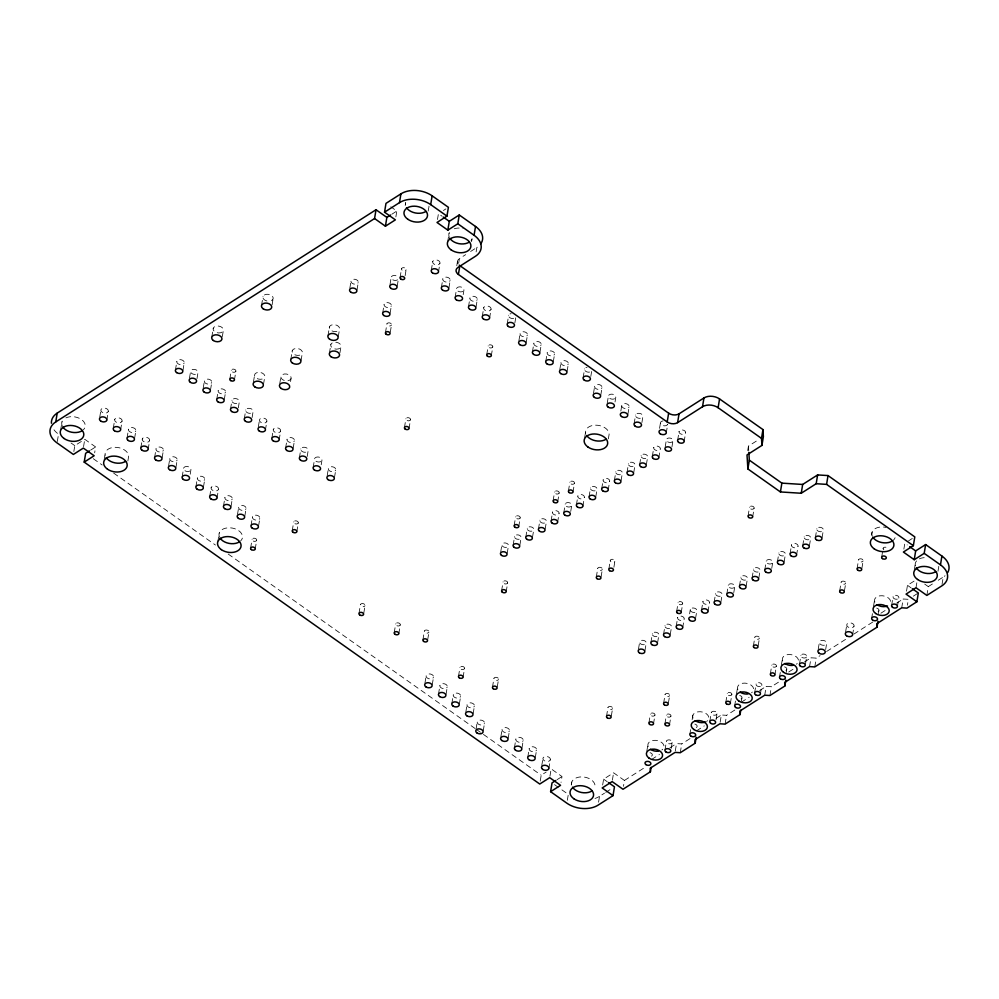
<?xml version="1.0" encoding="UTF-8"?>
<svg xmlns="http://www.w3.org/2000/svg" width="999" height="999" viewBox="0 0 999 999"><rect width="100%" height="100%" fill="white"/><g stroke="black" fill="none" stroke-linecap="round" stroke-linejoin="round"><path stroke-width="0.75" stroke-dasharray="5 3.75" d="M57.33 441.483L58.529 434.14A22.253 14.685 9.3 0 1 52.872 428.084M60.539 430.644L61.975 421.84M73.839 451.511L74.8 445.641L84.765 439.285L95.617 446.953L94.655 452.822M83.566 446.615L84.765 439.285M99.763 417.033L100.961 409.702M106.831 420.267L108.267 411.463A3.771 2.485 9.3 0 0 103.496 408.091A3.771 2.485 9.3 0 0 102.085 412.2A3.771 2.485 9.3 0 0 108.267 411.463M104.158 459.84L105.357 452.51M113.299 428.234L114.735 419.443M120.604 429.995L122.04 421.191A3.771 2.485 9.3 0 0 117.27 417.819A3.771 2.485 9.3 0 0 115.859 421.928A3.771 2.485 9.3 0 0 122.04 421.191M127.073 437.974L128.509 429.17M127.884 460.976L128.359 458.042A11.876 7.83 9.3 0 0 117.383 447.44A11.876 7.83 9.3 0 0 105.182 455.244M134.615 438.261L135.814 430.931A3.771 2.485 9.3 0 0 131.044 427.56A3.771 2.485 9.3 0 0 129.633 431.668A3.771 2.485 9.3 0 0 135.814 430.931M140.847 447.702L142.283 438.911M148.152 449.463L149.588 440.659A3.771 2.485 9.3 0 0 144.818 437.287A3.771 2.485 9.3 0 0 143.406 441.396A3.771 2.485 9.3 0 0 149.588 440.659M154.62 457.442L156.069 448.638M175.437 370.08L176.873 361.276M162.163 457.729L163.361 450.399A3.771 2.485 9.3 0 0 158.591 447.028A3.771 2.485 9.3 0 0 157.18 451.136A3.771 2.485 9.3 0 0 163.361 450.399M182.979 370.367L184.178 363.037A3.771 2.485 9.3 0 0 179.408 359.665A3.771 2.485 9.3 0 0 177.997 363.773A3.771 2.485 9.3 0 0 184.178 363.037M168.631 465.709L169.842 458.379M189.448 378.346L190.659 371.004M175.936 467.47L177.135 460.127A3.771 2.485 9.3 0 0 172.365 456.755A3.771 2.485 9.3 0 0 170.954 460.864A3.771 2.485 9.3 0 0 177.135 460.127M196.99 378.633L197.952 372.764A3.771 2.485 9.3 0 0 193.182 369.393A3.771 2.485 9.3 0 0 191.771 373.501A3.771 2.485 9.3 0 0 197.952 372.764M182.168 476.91L183.616 468.106M203.222 388.074L204.433 380.744M211.788 337.063L213.237 328.271M190.197 474.263L190.909 469.867A3.771 2.485 9.3 0 0 186.139 466.496A3.771 2.485 9.3 0 0 184.728 470.604A3.771 2.485 9.3 0 0 190.909 469.867M210.527 389.835L211.726 382.505A3.771 2.485 9.3 0 0 206.955 379.133A3.771 2.485 9.3 0 0 205.544 383.241A3.771 2.485 9.3 0 0 211.726 382.505M195.941 486.638L197.39 477.847M222.34 336.551L223.301 330.694A5.195 3.422 9.3 0 0 216.721 326.036A5.195 3.422 9.3 0 0 214.773 331.705A5.195 3.422 9.3 0 0 223.301 330.694M216.758 399.275L218.207 390.472M203.484 486.938L204.695 479.595A3.771 2.485 9.3 0 0 199.912 476.223A3.771 2.485 9.3 0 0 198.501 480.332A3.771 2.485 9.3 0 0 204.695 479.595M224.3 399.563L225.512 392.232A3.771 2.485 9.3 0 0 220.729 388.861A3.771 2.485 9.3 0 0 219.318 392.969A3.771 2.485 9.3 0 0 225.512 392.232M209.715 496.378L211.164 487.574M229.857 378.958L231.293 370.154M234.428 380.057L235.864 371.253A2.36 1.561 9.3 0 0 232.879 369.143A2.36 1.561 9.3 0 0 231.993 371.715A2.36 1.561 9.3 0 0 235.864 371.253M230.532 409.016L231.98 400.212M217.02 498.139L218.469 489.335A3.771 2.485 9.3 0 0 213.686 485.964A3.771 2.485 9.3 0 0 212.287 490.072A3.771 2.485 9.3 0 0 218.469 489.335M238.324 407.842L239.285 401.973A3.771 2.485 9.3 0 0 234.503 398.601A3.771 2.485 9.3 0 0 233.104 402.709A3.771 2.485 9.3 0 0 239.285 401.973M217.807 541.783L219.243 532.979M223.501 506.106L224.937 497.315M261.563 305.319L262.999 296.516M244.318 418.743L245.754 409.94M231.044 506.406L232.243 499.063A3.771 2.485 9.3 0 0 227.472 495.691A3.771 2.485 9.3 0 0 226.061 499.8A3.771 2.485 9.3 0 0 232.243 499.063M253.459 381.955L254.658 374.613M252.098 417.57L253.059 411.7A3.771 2.485 9.3 0 0 248.289 408.329A3.771 2.485 9.3 0 0 246.878 412.437A3.771 2.485 9.3 0 0 253.059 411.7M237.512 514.373L238.711 507.042M272.103 304.807L273.064 298.938M263.511 384.365L264.723 377.035A5.195 3.422 9.3 0 0 258.142 372.39A5.195 3.422 9.3 0 0 256.194 378.047A5.195 3.422 9.3 0 0 264.723 377.035M258.329 427.01L259.528 419.68M244.817 516.133L246.016 508.803A3.771 2.485 9.3 0 0 241.246 505.432A3.771 2.485 9.3 0 0 239.835 509.54A3.771 2.485 9.3 0 0 246.016 508.803M265.384 430.232L266.833 421.441A3.771 2.485 9.3 0 0 262.063 418.069A3.771 2.485 9.3 0 0 260.652 422.177A3.771 2.485 9.3 0 0 266.833 421.441M251.049 525.574L252.485 516.783M250.637 548.039L252.085 539.235M279.77 383.541L280.969 376.198M271.865 438.211L273.301 429.408M258.591 525.874L259.79 518.531A3.771 2.485 9.3 0 0 255.02 515.159A3.771 2.485 9.3 0 0 253.609 519.268A3.771 2.485 9.3 0 0 259.79 518.531M255.207 549.138L256.656 540.334A2.36 1.561 9.3 0 0 253.659 538.224A2.36 1.561 9.3 0 0 252.784 540.796A2.36 1.561 9.3 0 0 256.656 540.334M290.784 359.528L292.22 350.724M279.158 439.972L280.607 431.168A3.771 2.485 9.3 0 0 275.836 427.797A3.771 2.485 9.3 0 0 274.425 431.905A3.771 2.485 9.3 0 0 280.607 431.168M290.559 381.556L291.034 378.621A5.195 3.422 9.3 0 0 284.465 373.976A5.195 3.422 9.3 0 0 282.517 379.632A5.195 3.422 9.3 0 0 291.034 378.621M285.639 447.952L287.075 439.148M301.086 360.477L302.285 353.147A5.195 3.422 9.3 0 0 295.704 348.501A5.195 3.422 9.3 0 0 293.768 354.158A5.195 3.422 9.3 0 0 302.285 353.147M293.182 448.239L294.38 440.909A3.771 2.485 9.3 0 0 289.61 437.537A3.771 2.485 9.3 0 0 288.199 441.645A3.771 2.485 9.3 0 0 294.38 440.909M299.413 457.679L300.849 448.888M292.257 530.656L293.706 521.865M307.192 456.506L308.154 450.636A3.771 2.485 9.3 0 0 303.384 447.265A3.771 2.485 9.3 0 0 301.973 451.373A3.771 2.485 9.3 0 0 308.154 450.636M327.984 335.714L329.42 326.923M296.828 531.755L298.276 522.964A2.36 1.561 9.3 0 0 295.292 520.854A2.36 1.561 9.3 0 0 294.405 523.426A2.36 1.561 9.3 0 0 298.276 522.964M329.395 353.259L330.844 344.468M313.187 467.42L314.623 458.616M338.286 336.675L339.485 329.345A5.195 3.422 9.3 0 0 332.917 324.687A5.195 3.422 9.3 0 0 330.969 330.357A5.195 3.422 9.3 0 0 339.485 329.345M349.85 288.174L351.049 280.844M321.203 464.772L321.928 460.377A3.771 2.485 9.3 0 0 317.158 457.005A3.771 2.485 9.3 0 0 315.746 461.113A3.771 2.485 9.3 0 0 321.928 460.377M339.947 352.747L340.909 346.89A5.195 3.422 9.3 0 0 334.328 342.232A5.195 3.422 9.3 0 0 332.38 347.902A5.195 3.422 9.3 0 0 340.909 346.89M357.03 289.91L358.229 282.58A3.709 2.448 9.3 0 0 353.534 279.258A3.709 2.448 9.3 0 0 352.147 283.304A3.709 2.448 9.3 0 0 358.229 282.58M327.197 475.686L328.396 468.356M334.503 477.447L335.701 470.104A3.771 2.485 9.3 0 0 330.931 466.733A3.771 2.485 9.3 0 0 329.52 470.841A3.771 2.485 9.3 0 0 335.701 470.104M395.866 216.92L396.828 211.051L390.796 206.793M382.692 313.024L384.128 304.22M390.022 284.428L391.221 277.085M405.207 205.519L405.694 202.585A11.876 7.83 9.3 0 0 405.944 206.681M385.464 332.667L386.913 323.863M390.109 313.286L391.321 305.956A3.709 2.448 9.3 0 0 386.613 302.635A3.709 2.448 9.3 0 0 385.227 306.681A3.709 2.448 9.3 0 0 391.321 305.956M397.215 286.151L398.414 278.821A3.709 2.448 9.3 0 1 392.844 279.845A3.709 2.448 9.3 0 1 392.582 275.786A3.709 2.448 9.3 0 1 398.339 277.535M390.284 332.292L391.483 324.962A2.36 1.561 9.3 0 0 388.486 322.852A2.36 1.561 9.3 0 0 387.612 325.424A2.36 1.561 9.3 0 0 391.483 324.962M400.087 277.497L401.523 268.694M405.132 275.662L406.094 269.792A2.36 1.561 9.3 0 0 403.109 267.682A2.36 1.561 9.3 0 0 402.222 270.254A2.36 1.561 9.3 0 0 406.094 269.792M359.003 613.386L360.439 604.582M428.209 211.051L428.683 208.117A11.876 7.83 9.3 0 0 428.871 205.382M363.811 613.011L365.01 605.681A2.36 1.561 9.3 0 0 362.025 603.571A2.36 1.561 9.3 0 0 361.139 606.143A2.36 1.561 9.3 0 0 365.01 605.681M437.475 219.53L438.436 213.674L442.058 216.221M404.47 427.497L405.906 418.693M431.293 270.342L432.742 261.551M409.041 428.596L410.477 419.792A2.36 1.561 9.3 0 0 407.492 417.682A2.36 1.561 9.3 0 0 406.618 420.254A2.36 1.561 9.3 0 0 410.477 419.792M438.486 272.078L439.922 263.274A3.709 2.448 9.3 0 0 435.227 259.952A3.709 2.448 9.3 0 0 433.841 263.998A3.709 2.448 9.3 0 0 439.922 263.274M447.639 242.045L449.075 233.242M441.396 287.55L442.832 278.758M448.938 287.849L450.137 280.507A3.771 2.485 9.3 0 0 445.367 277.135A3.771 2.485 9.3 0 0 443.956 281.243A3.771 2.485 9.3 0 0 450.137 280.507M394.23 632.667L395.679 623.863M456.78 265.746L457.492 261.351M458.691 263.024L459.415 258.629L465.634 254.658M398.801 633.766L400.249 624.962A2.36 1.561 9.3 0 0 397.265 622.852A2.36 1.561 9.3 0 0 396.378 625.424A2.36 1.561 9.3 0 0 400.249 624.962M455.169 297.29L456.605 288.486M471.59 241.708L472.077 238.773A11.876 7.83 9.3 0 1 470.492 241.171M463.186 294.643L463.911 290.247A3.771 2.485 9.3 0 0 459.14 286.875A3.771 2.485 9.3 0 0 457.729 290.984A3.771 2.485 9.3 0 0 463.911 290.247M476.123 251.898L476.848 247.502A22.253 14.685 9.3 0 0 478.658 246.166M468.506 306.718L469.942 297.914M476.048 307.005L477.247 299.675A3.771 2.485 9.3 0 0 472.477 296.303A3.771 2.485 9.3 0 0 471.066 300.412A3.771 2.485 9.3 0 0 477.247 299.675M422.927 639.835L424.363 631.031M427.734 639.472L428.933 632.142A2.36 1.561 9.3 0 0 425.949 630.032A2.36 1.561 9.3 0 0 425.062 632.592A2.36 1.561 9.3 0 0 428.933 632.142M482.28 316.446L483.728 307.655M424.975 682.891L426.186 675.561M489.585 318.206L491.021 309.403A3.771 2.485 9.3 0 0 486.251 306.031A3.771 2.485 9.3 0 0 484.84 310.14A3.771 2.485 9.3 0 0 491.021 309.403M432.28 684.652L433.479 677.31A3.771 2.485 9.3 0 0 428.708 673.938A3.771 2.485 9.3 0 0 427.297 678.046A3.771 2.485 9.3 0 0 433.479 677.31M486.738 354.645L488.186 345.841M491.321 355.744L492.757 346.94A2.36 1.561 9.3 0 0 489.772 344.83A2.36 1.561 9.3 0 0 488.886 347.402A2.36 1.561 9.3 0 0 492.757 346.94M438.511 694.093L439.96 685.289M446.053 694.38L447.252 687.05A3.771 2.485 9.3 0 0 442.482 683.678A3.771 2.485 9.3 0 0 441.071 687.787A3.771 2.485 9.3 0 0 447.252 687.05M507.217 324.001L508.666 315.197M451.86 703.521L453.296 694.717M514.885 322.789L515.846 316.933A3.709 2.448 9.3 0 1 509.765 317.657A3.709 2.448 9.3 0 1 511.151 313.611M458.516 676.211L459.952 667.419M463.086 677.322L464.523 668.518A2.36 1.561 9.3 0 0 461.538 666.408A2.36 1.561 9.3 0 0 460.664 668.98A2.36 1.561 9.3 0 0 464.523 668.518M459.403 703.808L460.601 696.478A3.771 2.485 9.3 0 0 455.831 693.106A3.771 2.485 9.3 0 0 454.42 697.215A3.771 2.485 9.3 0 0 460.601 696.478M518.906 340.696L520.117 333.366M526.211 342.457L527.41 335.127A3.771 2.485 9.3 0 0 522.639 331.755A3.771 2.485 9.3 0 0 521.228 335.851A3.771 2.485 9.3 0 0 527.41 335.127M465.871 711.788L467.07 704.457M473.176 713.548L474.375 706.206A3.771 2.485 9.3 0 0 469.605 702.834A3.771 2.485 9.3 0 0 468.194 706.942A3.771 2.485 9.3 0 0 474.375 706.206M532.442 351.898L533.891 343.094M500.749 551.71L501.96 544.38M476.086 729.02L477.285 721.69M539.984 352.185L541.183 344.855A3.771 2.485 9.3 0 0 536.413 341.483A3.771 2.485 9.3 0 0 535.002 345.592A3.771 2.485 9.3 0 0 541.183 344.855M507.217 553.271L508.429 545.941A3.334 2.198 9.3 0 0 504.195 542.957A3.334 2.198 9.3 0 0 502.947 546.59A3.334 2.198 9.3 0 0 508.429 545.941M501.623 590.659L503.059 581.855M514.16 525.599L515.609 516.795M513.161 545.117L514.61 536.313M483.266 730.756L484.465 723.413A3.709 2.448 9.3 0 0 479.77 720.104A3.709 2.448 9.3 0 0 478.384 724.138A3.709 2.448 9.3 0 0 484.465 723.413M506.193 591.758L507.629 582.954A2.36 1.561 9.3 0 0 504.645 580.844A2.36 1.561 9.3 0 0 503.758 583.416A2.36 1.561 9.3 0 0 507.629 582.954M518.743 526.698L520.179 517.894A2.36 1.561 9.3 0 0 517.195 515.784A2.36 1.561 9.3 0 0 516.308 518.356A2.36 1.561 9.3 0 0 520.179 517.894M545.791 361.326L547.227 352.522M492.495 687.137L493.931 678.333M519.88 545.204L521.078 537.874A3.334 2.198 9.3 0 0 516.845 534.877A3.334 2.198 9.3 0 0 515.596 538.523A3.334 2.198 9.3 0 0 521.078 537.874M497.302 686.763L498.513 679.432A2.36 1.561 9.3 0 0 495.516 677.322A2.36 1.561 9.3 0 0 494.642 679.894A2.36 1.561 9.3 0 0 498.513 679.432M553.334 361.613L554.532 354.283A3.771 2.485 9.3 0 0 549.762 350.911A3.771 2.485 9.3 0 0 548.351 355.02A3.771 2.485 9.3 0 0 554.532 354.283M525.824 537.037L527.26 528.234M559.802 369.593L561.001 362.262M532.529 537.125L533.728 529.795A3.334 2.198 9.3 0 0 529.507 526.81A3.334 2.198 9.3 0 0 528.259 530.444A3.334 2.198 9.3 0 0 533.728 529.795M500.899 736.538L502.11 729.208M538.473 528.971L539.91 520.167M567.107 371.353L568.306 364.023A3.771 2.485 9.3 0 0 563.536 360.651A3.771 2.485 9.3 0 0 562.125 364.747A3.771 2.485 9.3 0 0 568.306 364.023M508.204 738.298L509.403 730.968A3.771 2.485 9.3 0 0 504.632 727.597A3.771 2.485 9.3 0 0 503.221 731.705A3.771 2.485 9.3 0 0 509.403 730.968M545.179 529.058L546.378 521.728A3.334 2.198 9.3 0 0 542.157 518.743A3.334 2.198 9.3 0 0 540.909 522.377A3.334 2.198 9.3 0 0 546.378 521.728M553.134 500.736L554.582 491.933M551.123 520.891L552.559 512.1M514.435 747.739L515.884 738.948M557.704 501.835L559.153 493.031A2.36 1.561 9.3 0 0 556.156 490.921A2.36 1.561 9.3 0 0 555.282 493.494A2.36 1.561 9.3 0 0 559.153 493.031M557.592 522.452L559.028 513.648A3.334 2.198 9.3 0 0 554.807 510.664A3.334 2.198 9.3 0 0 553.558 514.31A3.334 2.198 9.3 0 0 559.028 513.648M521.977 748.039L523.176 740.696A3.771 2.485 9.3 0 0 518.406 737.324A3.771 2.485 9.3 0 0 516.995 741.433A3.771 2.485 9.3 0 0 523.176 740.696M583.141 377.647L584.59 368.856M563.773 512.824L565.222 504.02M568.443 490.971L569.88 482.167M527.784 757.167L529.22 748.376M590.809 376.448L591.77 370.579A3.709 2.448 9.3 0 1 585.689 371.303A3.709 2.448 9.3 0 1 587.075 367.257M573.014 492.07L574.45 483.266A2.36 1.561 9.3 0 0 571.465 481.156A2.36 1.561 9.3 0 0 570.591 483.728A2.36 1.561 9.3 0 0 574.45 483.266M570.729 511.451L571.69 505.581A3.334 2.198 9.3 0 0 567.457 502.597A3.334 2.198 9.3 0 0 566.208 506.231A3.334 2.198 9.3 0 0 571.69 505.581M584.652 437.699L585.851 430.369M593.481 393.394L594.68 386.064M576.435 504.757L577.872 495.954M535.327 757.467L536.525 750.124A3.771 2.485 9.3 0 0 531.755 746.753A3.771 2.485 9.3 0 0 530.344 750.861A3.771 2.485 9.3 0 0 536.525 750.124M600.786 395.154L601.985 387.812A3.771 2.485 9.3 0 0 597.215 384.44A3.771 2.485 9.3 0 0 595.804 388.549A3.771 2.485 9.3 0 0 601.985 387.812M582.904 506.306L584.34 497.514A3.334 2.198 9.3 0 0 580.107 494.53A3.334 2.198 9.3 0 0 578.858 498.164A3.334 2.198 9.3 0 0 584.34 497.514M541.795 765.434L542.994 758.104M540.234 781.093L541.196 775.224L546.178 772.04M589.085 496.678L590.521 487.887M607.255 403.121L608.453 395.791M548.851 768.668L550.299 759.864A3.771 2.485 9.3 0 0 545.529 756.493A3.771 2.485 9.3 0 0 544.118 760.601A3.771 2.485 9.3 0 0 550.299 759.864M549.949 776.198L551.161 768.868L562 776.535L561.038 782.404M595.791 496.778L596.99 489.435A3.334 2.198 9.3 0 0 592.769 486.451A3.334 2.198 9.3 0 0 591.52 490.097A3.334 2.198 9.3 0 0 596.99 489.435M608.379 438.836L608.853 435.901A11.876 7.83 9.3 0 0 597.877 425.299A11.876 7.83 9.3 0 0 585.676 433.104M615.034 401.948L615.759 397.552A3.771 2.485 9.3 0 0 610.988 394.18A3.771 2.485 9.3 0 0 609.577 398.289A3.771 2.485 9.3 0 0 615.759 397.552M601.735 488.611L603.171 479.807M620.841 411.089L621.79 405.219M608.204 490.172L609.64 481.368A3.334 2.198 9.3 0 0 605.419 478.384A3.334 2.198 9.3 0 0 604.17 482.017A3.334 2.198 9.3 0 0 609.64 481.368M596.316 577.097L597.752 568.306M614.385 480.544L615.834 471.74M601.123 576.735L602.322 569.405A2.36 1.561 9.3 0 0 599.338 567.295A2.36 1.561 9.3 0 0 598.451 569.867A2.36 1.561 9.3 0 0 602.322 569.405M627.896 414.31L629.095 406.98A3.771 2.485 9.3 0 0 624.325 403.608A3.771 2.485 9.3 0 0 622.914 407.717A3.771 2.485 9.3 0 0 629.095 406.98M567.345 800.249L568.306 794.38L559.552 788.199M571.278 785.014L571.753 782.08M621.091 480.631L622.302 473.301A3.334 2.198 9.3 0 0 618.069 470.304A3.334 2.198 9.3 0 0 616.82 473.951A3.334 2.198 9.3 0 0 622.302 473.301M608.841 569.105L610.277 560.314M634.128 423.751L635.576 414.96M627.035 472.465L628.483 463.673M613.898 567.282L614.847 561.413A2.36 1.561 9.3 0 0 611.863 559.303A2.36 1.561 9.3 0 0 610.988 561.875A2.36 1.561 9.3 0 0 614.847 561.413M633.753 472.564L634.952 465.222A3.334 2.198 9.3 0 0 630.719 462.237A3.334 2.198 9.3 0 0 629.47 465.871A3.334 2.198 9.3 0 0 634.952 465.222M641.907 422.577L642.869 416.708A3.771 2.485 9.3 0 0 638.099 413.336A3.771 2.485 9.3 0 0 636.688 417.445A3.771 2.485 9.3 0 0 642.869 416.708M639.697 464.398L641.133 455.594M646.403 464.485L647.602 457.155A3.334 2.198 9.3 0 0 643.381 454.17A3.334 2.198 9.3 0 0 642.132 457.804A3.334 2.198 9.3 0 0 647.602 457.155M606.53 716.258L607.979 707.454M652.347 456.331L653.783 447.527M611.351 715.883L612.549 708.553A2.36 1.561 9.3 0 0 609.565 706.443A2.36 1.561 9.3 0 0 608.678 709.015A2.36 1.561 9.3 0 0 612.549 708.553M659.552 428.371L660.514 422.502M598.563 802.209L599.525 796.353L604.507 793.169M602.659 785.014L603.621 779.145L613.586 772.789L624.425 780.456L623.463 786.325M658.816 457.879L660.252 449.088A3.334 2.198 9.3 0 0 656.031 446.091A3.334 2.198 9.3 0 0 654.782 449.737A3.334 2.198 9.3 0 0 660.252 449.088M666.258 433.029L667.694 424.238A3.709 2.448 9.3 0 1 661.613 424.962A3.709 2.448 9.3 0 1 662.999 420.916M665.234 446.79L666.433 439.448M612.387 780.132L613.586 772.789M638.498 649.063L639.697 641.72M671.952 446.878L672.901 441.009A3.334 2.198 9.3 0 0 668.681 438.024A3.334 2.198 9.3 0 0 667.432 441.658A3.334 2.198 9.3 0 0 672.901 441.009M677.647 440.184L679.095 431.381M644.967 650.611L646.166 643.281A3.334 2.198 9.3 0 0 641.945 640.297A3.334 2.198 9.3 0 0 640.696 643.93A3.334 2.198 9.3 0 0 646.166 643.281M650.911 642.457L652.359 633.653M684.115 441.733L685.564 432.942A3.334 2.198 9.3 0 0 681.33 429.957A3.334 2.198 9.3 0 0 680.082 433.591A3.334 2.198 9.3 0 0 685.564 432.942M657.629 642.544L658.828 635.214A3.334 2.198 9.3 0 0 654.595 632.217A3.334 2.198 9.3 0 0 653.346 635.864A3.334 2.198 9.3 0 0 658.828 635.214M648.925 722.826L650.374 714.023M663.561 634.377L665.009 625.586M646.815 751.211L648.014 743.88M653.496 723.925L654.944 715.122A2.36 1.561 9.3 0 0 651.96 713.011A2.36 1.561 9.3 0 0 651.073 715.584A2.36 1.561 9.3 0 0 654.944 715.122M670.279 634.477L671.478 627.135A3.334 2.198 9.3 0 0 667.245 624.15A3.334 2.198 9.3 0 0 665.996 627.784A3.334 2.198 9.3 0 0 671.478 627.135M676.66 611.425L678.096 602.622M663.623 703.259L665.072 694.467M676.223 626.311L677.659 617.507M681.231 612.524L682.667 603.721A2.36 1.561 9.3 0 0 679.682 601.61A2.36 1.561 9.3 0 0 678.796 604.183A2.36 1.561 9.3 0 0 682.667 603.721M664.922 723.825L666.358 715.034M668.431 702.896L669.642 695.566A2.36 1.561 9.3 0 0 666.645 693.456A2.36 1.561 9.3 0 0 665.771 696.028A2.36 1.561 9.3 0 0 669.642 695.566M682.692 627.872L684.128 619.068A3.334 2.198 9.3 0 0 679.907 616.083A3.334 2.198 9.3 0 0 678.658 619.717A3.334 2.198 9.3 0 0 684.128 619.068M664.984 749.949L666.433 741.146M669.492 724.924L670.928 716.133A2.36 1.561 9.3 0 0 667.944 714.023A2.36 1.561 9.3 0 0 667.057 716.595A2.36 1.561 9.3 0 0 670.928 716.133M689.597 613.836L690.309 609.44M671.216 748.401L672.177 742.532A2.972 1.961 9.3 0 0 668.418 739.884A2.972 1.961 9.3 0 0 667.307 743.119A2.972 1.961 9.3 0 0 672.177 742.532M695.579 618.331L696.778 611.001A3.334 2.198 9.3 0 0 692.557 608.004A3.334 2.198 9.3 0 0 691.308 611.65A3.334 2.198 9.3 0 0 696.778 611.001M675.312 750.923L676.51 743.593L681.718 743.918L690.434 738.348M701.523 610.164L702.971 601.361M680.269 752.722L681.718 743.918M707.991 611.725L709.44 602.921A3.334 2.198 9.3 0 0 705.207 599.937A3.334 2.198 9.3 0 0 703.958 603.571A3.334 2.198 9.3 0 0 709.44 602.921M692.132 719.68L692.844 715.284M689.897 734.065L690.609 729.657M714.173 602.097L715.621 593.294M720.891 602.185L722.09 594.855A3.334 2.198 9.3 0 0 717.856 591.87A3.334 2.198 9.3 0 0 716.608 595.504A3.334 2.198 9.3 0 0 722.09 594.855M747.727 450.524L748.438 446.128L758.403 439.772M726.835 594.018L728.271 585.227M709.814 721.353L711.263 712.549M733.778 592.644L734.74 586.775A3.334 2.198 9.3 0 0 730.519 583.791A3.334 2.198 9.3 0 0 729.258 587.437A3.334 2.198 9.3 0 0 734.74 586.775M748.089 515.934L749.537 507.13M716.046 719.804L717.007 713.935A2.972 1.961 9.3 0 0 713.249 711.276A2.972 1.961 9.3 0 0 712.137 714.51A2.972 1.961 9.3 0 0 717.007 713.935M739.485 585.951L740.921 577.147M752.659 517.032L754.108 508.229A2.36 1.561 9.3 0 0 751.123 506.118A2.36 1.561 9.3 0 0 750.237 508.691A2.36 1.561 9.3 0 0 754.108 508.229M720.142 722.327L721.34 714.984L726.548 715.321L735.264 709.752M725.811 702.297L727.26 693.506M746.191 586.038L747.389 578.708A3.334 2.198 9.3 0 0 743.169 575.724A3.334 2.198 9.3 0 0 741.92 579.358A3.334 2.198 9.3 0 0 747.389 578.708M725.099 724.113L726.548 715.321M730.381 703.396L731.83 694.605A2.36 1.561 9.3 0 0 728.845 692.494A2.36 1.561 9.3 0 0 727.959 695.067A2.36 1.561 9.3 0 0 731.83 694.605M752.135 577.884L753.571 569.08M734.727 705.456L735.451 701.061M736.475 694.018L737.687 686.688M758.84 577.971L760.039 570.641A3.334 2.198 9.3 0 0 755.818 567.644A3.334 2.198 9.3 0 0 754.57 571.291A3.334 2.198 9.3 0 0 760.039 570.641M741.433 700.986L741.92 698.051M764.784 569.805L766.233 561.013M753.396 645.991L754.832 637.2M758.204 645.629L759.402 638.299A2.36 1.561 9.3 0 0 756.418 636.188A2.36 1.561 9.3 0 0 755.531 638.761A2.36 1.561 9.3 0 0 759.402 638.299M771.74 568.431L772.702 562.562A3.334 2.198 9.3 0 0 768.468 559.577A3.334 2.198 9.3 0 0 767.22 563.211A3.334 2.198 9.3 0 0 772.702 562.562M754.645 692.757L756.093 683.953M777.434 561.738L778.883 552.934M760.401 694.13L761.837 685.339A2.972 1.961 9.3 0 0 758.079 682.679A2.972 1.961 9.3 0 0 756.98 685.913A2.972 1.961 9.3 0 0 761.837 685.339M784.153 561.825L785.351 554.495A3.334 2.198 9.3 0 0 781.118 551.51A3.334 2.198 9.3 0 0 779.869 555.144A3.334 2.198 9.3 0 0 785.351 554.495M764.735 695.192L766.171 686.388L771.378 686.713L780.094 681.156M770.354 673.888L771.79 665.084M790.097 553.671L791.533 544.867M769.942 695.516L771.378 686.713M774.924 674.987L776.36 666.183A2.36 1.561 9.3 0 0 773.376 664.073A2.36 1.561 9.3 0 0 772.502 666.645A2.36 1.561 9.3 0 0 776.36 666.183M796.565 555.219L798.001 546.428A3.334 2.198 9.3 0 0 793.78 543.431A3.334 2.198 9.3 0 0 792.532 547.077A3.334 2.198 9.3 0 0 798.001 546.428M781.318 665.421L782.517 658.079M779.557 676.86L780.281 672.464M802.746 545.591L804.183 536.8M786.263 672.377L786.75 669.442M809.452 545.679L810.651 538.349A3.334 2.198 9.3 0 0 806.43 535.364A3.334 2.198 9.3 0 0 805.182 538.998A3.334 2.198 9.3 0 0 810.651 538.349M815.396 537.524L816.845 528.721M799.487 664.148L800.923 655.356M822.102 537.612L823.313 530.282A3.334 2.198 9.3 0 0 819.08 527.297A3.334 2.198 9.3 0 0 817.831 530.931A3.334 2.198 9.3 0 0 823.313 530.282M805.469 664.073L806.668 656.73A2.972 1.961 9.3 0 0 802.921 654.083A2.972 1.961 9.3 0 0 801.81 657.317A2.972 1.961 9.3 0 0 806.668 656.73M809.565 666.595L811.013 657.792L816.208 658.116L820.104 655.631M814.772 666.92L816.208 658.116M818.218 649.3L819.43 641.97M825.649 649.562L826.61 643.706A3.709 2.448 9.3 0 0 821.915 640.384A3.709 2.448 9.3 0 0 820.529 644.417A3.709 2.448 9.3 0 0 826.61 643.706M839.684 590.946L841.121 582.142M844.492 590.584L845.703 583.254A2.36 1.561 9.3 0 0 842.706 581.143A2.36 1.561 9.3 0 0 841.832 583.703A2.36 1.561 9.3 0 0 845.703 583.254M845.616 631.83L846.827 624.487M857.105 568.631L858.541 559.827M861.912 568.269L863.111 560.926A2.36 1.561 9.3 0 0 860.127 558.816A2.36 1.561 9.3 0 0 859.24 561.388A2.36 1.561 9.3 0 0 863.111 560.926M852.572 635.027L854.008 626.223A3.709 2.448 9.3 0 0 849.312 622.901A3.709 2.448 9.3 0 0 847.926 626.947A3.709 2.448 9.3 0 0 854.008 626.223M871.603 535.089L872.077 532.155M871.715 618.069L872.427 613.673M873.463 606.63L874.674 599.288M881.705 557.017L883.141 548.214M878.421 613.586L878.908 610.664M891.632 605.369L893.081 596.565M903.87 549.113L904.832 543.244L907.242 544.954M897.389 606.743L898.825 597.951A2.972 1.961 9.3 0 0 895.067 595.292A2.972 1.961 9.3 0 0 893.955 598.526A2.972 1.961 9.3 0 0 898.825 597.951M901.722 607.804L903.158 599L908.366 599.325L907.404 605.194M906.518 591.171L907.479 585.302L914.959 580.544M914.26 570.154L915.471 562.824M916.008 587.749L916.97 581.88M926.847 595.416L928.296 586.613L933.266 583.441M937.986 571.291L938.461 568.356A11.876 7.83 9.3 0 0 938.648 565.621M942.032 584.415L943.231 577.085A22.253 14.685 9.3 0 0 945.042 575.736M391.845 214.223L396.828 211.051M443.419 210.489L445.916 208.903M90.634 450.124L95.617 446.953M470.616 251.473L476.848 247.502M908.566 540.859L912.299 538.486M557.017 779.707L562 776.535M651.61 759.477L659.465 754.457M669.954 747.764L676.51 743.593M696.44 730.881L704.307 725.861M716.096 718.331L721.34 714.984M741.27 702.272L749.138 697.265M759.627 690.571L766.171 686.388M788.723 672.002L793.968 668.656M804.457 661.975L811.013 657.792M880.881 613.211L886.125 609.877M896.602 603.184L903.158 599M605.744 792.382L611.975 788.398M624.425 780.456L645.304 767.145M826.585 651.498L847.339 638.261M853.833 634.115L873.288 621.703M913.348 596.153L918.331 592.969M938.248 580.257L943.231 577.085M924.674 584.065L928.296 586.613M907.479 585.302L911.1 587.862M603.621 779.145L607.23 781.705M71.041 442.994L74.8 445.641M93.282 458.703L102.185 464.997M113.636 473.089L215.434 545.029M228.159 554.02L475.024 728.458M476.298 729.37L541.196 775.224M554.545 784.652L558.291 787.312M748.438 446.128L748.738 450.799M915.284 565.559A11.876 7.83 9.3 0 1 917.045 560.414M919.38 558.853A11.876 7.83 9.3 0 1 926.46 557.654M65.897 417.882A11.876 7.83 9.3 0 1 81.256 419.393A11.876 7.83 9.3 0 1 83.392 429.782M62.238 425.949A11.876 7.83 9.3 0 1 63.561 419.443M571.578 784.814A11.876 7.83 9.3 0 1 583.766 777.01A11.876 7.83 9.3 0 1 594.755 787.624M219.505 537.087A11.876 7.83 9.3 0 1 232.305 528.071A11.876 7.83 9.3 0 1 240.659 540.921M449.338 237.35A11.876 7.83 9.3 0 1 450.661 230.844M454.258 228.771A11.876 7.83 9.3 0 1 463.136 228.534M895.079 537.699A11.876 7.83 9.3 0 1 892.257 541.058M872.339 536.263A11.876 7.83 9.3 0 1 886.138 527.46M457.967 263.611A7.418 4.895 9.3 0 1 459.415 258.629M599.525 796.353A22.253 14.685 9.3 0 1 593.856 798.8M266.908 300.999A5.195 3.422 9.3 0 1 263.686 295.479A5.195 3.422 9.3 0 1 272.128 296.004A5.195 3.422 9.3 0 1 269.568 301.161M883.84 549.775A2.36 1.561 9.3 0 1 884.727 547.202A2.36 1.561 9.3 0 1 887.711 549.313M650.012 752.684A2.972 1.961 9.3 0 1 652.322 754.745A2.972 1.961 9.3 0 1 650.262 756.518M648.201 746.703A8.154 5.382 9.3 0 1 657.692 740.646A8.154 5.382 9.3 0 1 661.887 749.999M694.854 724.088A2.972 1.961 9.3 0 1 697.152 726.136A2.972 1.961 9.3 0 1 695.092 727.921M693.031 718.106A8.154 5.382 9.3 0 1 702.522 712.05A8.154 5.382 9.3 0 1 706.718 721.403M739.685 695.491A2.972 1.961 9.3 0 1 741.982 697.539A2.972 1.961 9.3 0 1 739.922 699.312M737.861 689.51A8.154 5.382 9.3 0 1 747.352 683.453A8.154 5.382 9.3 0 1 751.548 692.794M784.515 666.882A2.972 1.961 9.3 0 1 786.812 668.943A2.972 1.961 9.3 0 1 784.752 670.716M782.692 660.901A8.154 5.382 9.3 0 1 792.182 654.845A8.154 5.382 9.3 0 1 796.39 664.198M876.672 608.104A2.972 1.961 9.3 0 1 878.97 610.152A2.972 1.961 9.3 0 1 876.91 611.925M874.849 602.11A8.154 5.382 9.3 0 1 882.229 595.741A8.154 5.382 9.3 0 1 890.484 603.096"/><path stroke-width="1.5" d="M608.441 782.554L614.46 786.812L613.024 795.616L598.076 805.144A22.253 14.685 9.3 0 1 566.87 803.184L550.599 791.683L560.564 785.326L549.712 777.672L539.747 784.028L84.203 462.112L94.168 455.756L83.329 448.089L73.364 454.445L57.093 442.944A22.253 14.685 9.3 0 1 55.769 421.915L57.205 413.111L376.011 209.74L386.863 217.407L385.414 226.211L374.575 218.544L376.011 209.74M84.203 462.112L85.652 453.309L89.386 450.924M385.414 226.211L395.379 219.855L384.54 212.188L385.976 203.384L400.924 193.856A22.253 14.685 9.3 0 1 432.13 195.816L448.401 207.317L446.965 216.109L437 222.465L447.839 230.132L457.804 223.776L459.253 214.972L475.524 226.473A22.253 14.685 9.3 0 1 482.13 241.196M384.54 212.188L399.475 202.647L400.924 193.856M446.965 216.109L430.694 204.62L432.13 195.816M447.839 230.132L449.288 221.328L459.253 214.972M947.714 572.564A22.253 14.685 9.3 0 0 941.907 556.056L925.636 544.555L924.2 553.359L914.235 559.715L903.383 552.047L913.348 545.691L826.585 484.378L816.183 483.716L801.235 493.256L780.419 491.945L747.889 468.956L747.002 454.932L761.95 445.392L761.5 438.386L718.119 407.729A11.126 7.343 9.3 0 0 702.509 406.743L677.609 422.639A7.418 4.895 9.3 0 1 667.195 421.978L458.404 274.438L459.852 265.634A7.418 4.895 9.3 0 1 459.19 265.11M458.404 274.438A7.418 4.895 9.3 0 1 457.967 267.432L475.399 256.306A22.253 14.685 9.3 0 0 474.075 235.277L475.524 226.473M550.599 791.683L552.035 782.891L555.769 780.506M667.195 421.978L668.643 413.186L459.852 265.634M677.609 422.639L679.045 413.836L703.958 397.952A11.126 7.343 9.3 0 1 719.555 398.926L762.949 429.582L763.386 436.6L761.95 445.392M702.509 406.743L703.958 397.952M613.024 795.616L602.172 787.949L612.137 781.593L622.989 789.26L650.386 771.777L651.111 767.382M718.119 407.729L719.555 398.926M650.386 771.777L650.162 768.281L675.074 752.384L680.269 752.722L695.217 743.181L696.178 737.312M747.889 468.956L749.325 460.152L748.838 452.36M761.5 438.386L762.949 429.582M695.217 743.181L694.992 739.672L719.904 723.788L725.099 724.113L740.047 714.585L740.771 710.177M780.419 491.945L781.867 483.141L749.325 460.152M801.235 493.256L802.672 484.453L817.619 474.925L828.021 475.574L914.797 536.888L913.348 545.691M816.183 483.716L817.619 474.925M740.047 714.585L739.822 711.076L764.735 695.192L769.942 695.516L784.877 685.988L785.838 680.119M826.585 484.378L828.021 475.574M784.877 685.988L784.665 682.479L809.565 666.595L814.772 666.92L877.035 627.197L877.996 621.328M914.235 559.715L915.671 550.911L925.636 544.555M877.035 627.197L876.81 623.688L901.722 607.804L906.93 608.129L916.882 601.773L918.331 592.969L912.299 588.711M916.882 601.773L906.043 594.105L916.008 587.749L926.847 595.416L941.795 585.889A22.253 14.685 9.3 0 0 940.471 564.86L941.907 556.056M55.769 421.915L374.575 218.544M386.863 217.407L390.597 215.022M781.867 483.141L802.672 484.453M457.804 223.776L474.075 235.277M924.2 553.359L940.471 564.86M443.256 217.07L449.288 221.328M909.652 546.653L915.671 550.911M82.155 430.744A11.876 7.83 9.3 0 1 62.787 426.948M591.932 790.983A11.876 7.83 9.3 0 1 572.552 787.187M935.638 571.715A11.876 7.83 9.3 0 1 916.27 567.919M425.861 211.476A11.876 7.83 9.3 0 1 406.493 207.68M239.423 541.883A11.876 7.83 9.3 0 1 220.055 538.086M125.537 461.401A11.876 7.83 9.3 0 1 106.169 457.604M679.045 413.836A7.418 4.895 9.3 0 1 668.643 413.186M606.031 439.26A11.876 7.83 9.3 0 1 586.663 435.464M892.257 541.058A11.876 7.83 9.3 0 1 872.889 537.262M469.255 242.133A11.876 7.83 9.3 0 1 449.875 238.336M51.411 423.226A22.253 14.685 9.3 0 1 57.205 413.111M399.475 202.647A22.253 14.685 9.3 0 1 430.694 204.62M481.78 242.108A22.253 14.685 9.3 0 1 480.781 243.831M658.353 751.186A8.154 5.382 9.3 0 1 650.449 749.275M705.694 721.94A8.154 5.382 9.3 0 1 695.279 720.679M748.014 693.98A8.154 5.382 9.3 0 1 740.109 692.082M792.844 665.384A8.154 5.382 9.3 0 1 784.939 663.486M887.512 605.956A8.154 5.382 9.3 0 1 877.097 604.695M573.838 798.738A11.876 7.83 9.3 0 0 593.306 796.415A11.876 7.83 9.3 0 0 578.284 785.801A11.876 7.83 9.3 0 0 573.838 798.738M649.625 724.387A2.36 1.561 9.3 0 0 653.496 723.925A2.36 1.561 9.3 0 0 650.511 721.815A2.36 1.561 9.3 0 0 649.625 724.387M64.061 438.499A11.876 7.83 9.3 0 0 83.529 436.176A11.876 7.83 9.3 0 0 68.506 425.562A11.876 7.83 9.3 0 0 64.061 438.499M917.557 579.47A11.876 7.83 9.3 0 0 937.025 577.16A11.876 7.83 9.3 0 0 921.99 566.533A11.876 7.83 9.3 0 0 917.557 579.47M665.621 725.386A2.36 1.561 9.3 0 0 669.492 724.924A2.36 1.561 9.3 0 0 666.508 722.814A2.36 1.561 9.3 0 0 665.621 725.386M407.779 219.231A11.876 7.83 9.3 0 0 427.247 216.92A11.876 7.83 9.3 0 0 412.225 206.293A11.876 7.83 9.3 0 0 407.779 219.231M245.429 421.241A3.771 2.485 9.3 0 0 251.611 420.504A3.771 2.485 9.3 0 0 246.84 417.132A3.771 2.485 9.3 0 0 245.429 421.241M221.341 549.637A11.876 7.83 9.3 0 0 240.809 547.315A11.876 7.83 9.3 0 0 225.774 536.7A11.876 7.83 9.3 0 0 221.341 549.637M107.455 469.155A11.876 7.83 9.3 0 0 126.923 466.845A11.876 7.83 9.3 0 0 111.888 456.218A11.876 7.83 9.3 0 0 107.455 469.155M451.161 249.887A11.876 7.83 9.3 0 0 470.629 247.577A11.876 7.83 9.3 0 0 455.606 236.95A11.876 7.83 9.3 0 0 451.161 249.887M587.949 447.015A11.876 7.83 9.3 0 0 607.417 444.705A11.876 7.83 9.3 0 0 592.382 434.078A11.876 7.83 9.3 0 0 587.949 447.015M272.977 440.709A3.771 2.485 9.3 0 0 279.158 439.972A3.771 2.485 9.3 0 0 274.388 436.6A3.771 2.485 9.3 0 0 272.977 440.709M259.203 430.969A3.771 2.485 9.3 0 0 265.384 430.232A3.771 2.485 9.3 0 0 260.614 426.86A3.771 2.485 9.3 0 0 259.203 430.969M874.162 548.813A11.876 7.83 9.3 0 0 893.643 546.49A11.876 7.83 9.3 0 0 878.608 535.876A11.876 7.83 9.3 0 0 874.162 548.813M251.336 549.6A2.36 1.561 9.3 0 0 255.207 549.138A2.36 1.561 9.3 0 0 252.223 547.027A2.36 1.561 9.3 0 0 251.336 549.6M292.957 532.217A2.36 1.561 9.3 0 0 296.828 531.755A2.36 1.561 9.3 0 0 293.843 529.645A2.36 1.561 9.3 0 0 292.957 532.217M476.948 732.941A3.709 2.448 9.3 0 0 483.029 732.217A3.709 2.448 9.3 0 0 478.334 728.895A3.709 2.448 9.3 0 0 476.948 732.941M846.49 635.751A3.709 2.448 9.3 0 0 852.572 635.027A3.709 2.448 9.3 0 0 847.876 631.705A3.709 2.448 9.3 0 0 846.49 635.751M819.093 653.221A3.709 2.448 9.3 0 0 825.174 652.497A3.709 2.448 9.3 0 0 820.479 649.175A3.709 2.448 9.3 0 0 819.093 653.221M432.405 272.802A3.709 2.448 9.3 0 0 438.486 272.078A3.709 2.448 9.3 0 0 433.791 268.756A3.709 2.448 9.3 0 0 432.405 272.802M508.329 326.448A3.709 2.448 9.3 0 0 514.41 325.724A3.709 2.448 9.3 0 0 509.715 322.415A3.709 2.448 9.3 0 0 508.329 326.448M584.253 380.107A3.709 2.448 9.3 0 0 590.334 379.383A3.709 2.448 9.3 0 0 585.639 376.061A3.709 2.448 9.3 0 0 584.253 380.107M660.177 433.753A3.709 2.448 9.3 0 0 666.258 433.029A3.709 2.448 9.3 0 0 661.563 429.72A3.709 2.448 9.3 0 0 660.177 433.753M213.336 340.497A5.195 3.422 9.3 0 0 221.853 339.485A5.195 3.422 9.3 0 0 215.285 334.84A5.195 3.422 9.3 0 0 213.336 340.497M263.099 308.753A5.195 3.422 9.3 0 0 271.616 307.742A5.195 3.422 9.3 0 0 265.047 303.097A5.195 3.422 9.3 0 0 263.099 308.753M857.804 570.192A2.36 1.561 9.3 0 0 861.675 569.73A2.36 1.561 9.3 0 0 858.678 567.619A2.36 1.561 9.3 0 0 857.804 570.192M840.384 592.507A2.36 1.561 9.3 0 0 844.255 592.045A2.36 1.561 9.3 0 0 841.27 589.934A2.36 1.561 9.3 0 0 840.384 592.507M754.095 647.552A2.36 1.561 9.3 0 0 757.966 647.102A2.36 1.561 9.3 0 0 754.982 644.979A2.36 1.561 9.3 0 0 754.095 647.552M394.93 634.228A2.36 1.561 9.3 0 0 398.801 633.766A2.36 1.561 9.3 0 0 395.816 631.655A2.36 1.561 9.3 0 0 394.93 634.228M493.194 688.698A2.36 1.561 9.3 0 0 497.065 688.236A2.36 1.561 9.3 0 0 494.08 686.126A2.36 1.561 9.3 0 0 493.194 688.698M359.702 614.947A2.36 1.561 9.3 0 0 363.574 614.485A2.36 1.561 9.3 0 0 360.589 612.375A2.36 1.561 9.3 0 0 359.702 614.947M607.23 717.819A2.36 1.561 9.3 0 0 611.101 717.357A2.36 1.561 9.3 0 0 608.116 715.247A2.36 1.561 9.3 0 0 607.23 717.819M664.323 704.819A2.36 1.561 9.3 0 0 668.194 704.357A2.36 1.561 9.3 0 0 665.209 702.247A2.36 1.561 9.3 0 0 664.323 704.819M386.163 334.228A2.36 1.561 9.3 0 0 390.035 333.766A2.36 1.561 9.3 0 0 387.05 331.656A2.36 1.561 9.3 0 0 386.163 334.228M459.215 677.772A2.36 1.561 9.3 0 0 463.086 677.322A2.36 1.561 9.3 0 0 460.102 675.199A2.36 1.561 9.3 0 0 459.215 677.772M502.322 592.22A2.36 1.561 9.3 0 0 506.193 591.758A2.36 1.561 9.3 0 0 503.196 589.647A2.36 1.561 9.3 0 0 502.322 592.22M553.833 502.297A2.36 1.561 9.3 0 0 557.704 501.835A2.36 1.561 9.3 0 0 554.72 499.725A2.36 1.561 9.3 0 0 553.833 502.297M569.143 492.532A2.36 1.561 9.3 0 0 573.014 492.07A2.36 1.561 9.3 0 0 570.029 489.96A2.36 1.561 9.3 0 0 569.143 492.532M677.359 612.986A2.36 1.561 9.3 0 0 681.231 612.524A2.36 1.561 9.3 0 0 678.246 610.414A2.36 1.561 9.3 0 0 677.359 612.986M230.557 380.519A2.36 1.561 9.3 0 0 234.428 380.057A2.36 1.561 9.3 0 0 231.443 377.947A2.36 1.561 9.3 0 0 230.557 380.519M514.872 527.16A2.36 1.561 9.3 0 0 518.743 526.698A2.36 1.561 9.3 0 0 515.746 524.587A2.36 1.561 9.3 0 0 514.872 527.16M597.015 578.658A2.36 1.561 9.3 0 0 600.886 578.209A2.36 1.561 9.3 0 0 597.902 576.098A2.36 1.561 9.3 0 0 597.015 578.658M882.404 558.578A2.36 1.561 9.3 0 0 886.275 558.116A2.36 1.561 9.3 0 0 883.278 556.006A2.36 1.561 9.3 0 0 882.404 558.578M748.788 517.494A2.36 1.561 9.3 0 0 752.659 517.032A2.36 1.561 9.3 0 0 749.675 514.922A2.36 1.561 9.3 0 0 748.788 517.494M405.169 429.058A2.36 1.561 9.3 0 0 409.041 428.596A2.36 1.561 9.3 0 0 406.056 426.486A2.36 1.561 9.3 0 0 405.169 429.058M609.54 570.666A2.36 1.561 9.3 0 0 613.411 570.217A2.36 1.561 9.3 0 0 610.426 568.106A2.36 1.561 9.3 0 0 609.54 570.666M726.523 703.858A2.36 1.561 9.3 0 0 730.381 703.396A2.36 1.561 9.3 0 0 727.397 701.286A2.36 1.561 9.3 0 0 726.523 703.858M771.053 675.449A2.36 1.561 9.3 0 0 774.924 674.987A2.36 1.561 9.3 0 0 771.94 672.876A2.36 1.561 9.3 0 0 771.053 675.449M423.626 641.395A2.36 1.561 9.3 0 0 427.497 640.933A2.36 1.561 9.3 0 0 424.5 638.823A2.36 1.561 9.3 0 0 423.626 641.395M400.786 279.058A2.36 1.561 9.3 0 0 404.657 278.596A2.36 1.561 9.3 0 0 401.673 276.486A2.36 1.561 9.3 0 0 400.786 279.058M487.45 356.193A2.36 1.561 9.3 0 0 491.321 355.744A2.36 1.561 9.3 0 0 488.324 353.634A2.36 1.561 9.3 0 0 487.45 356.193M528.896 759.665A3.771 2.485 9.3 0 0 535.077 758.928A3.771 2.485 9.3 0 0 530.307 755.556A3.771 2.485 9.3 0 0 528.896 759.665M542.669 769.392A3.771 2.485 9.3 0 0 548.851 768.668A3.771 2.485 9.3 0 0 544.08 765.296A3.771 2.485 9.3 0 0 542.669 769.392M425.861 686.85A3.771 2.485 9.3 0 0 432.043 686.113A3.771 2.485 9.3 0 0 427.272 682.742A3.771 2.485 9.3 0 0 425.861 686.85M439.635 696.578A3.771 2.485 9.3 0 0 445.816 695.853A3.771 2.485 9.3 0 0 441.046 692.482A3.771 2.485 9.3 0 0 439.635 696.578M452.972 706.006A3.771 2.485 9.3 0 0 459.153 705.282A3.771 2.485 9.3 0 0 454.383 701.91A3.771 2.485 9.3 0 0 452.972 706.006M466.745 715.746A3.771 2.485 9.3 0 0 472.927 715.009A3.771 2.485 9.3 0 0 468.156 711.638A3.771 2.485 9.3 0 0 466.745 715.746M501.785 740.496A3.771 2.485 9.3 0 0 507.967 739.772A3.771 2.485 9.3 0 0 503.196 736.4A3.771 2.485 9.3 0 0 501.785 740.496M515.559 750.237A3.771 2.485 9.3 0 0 521.74 749.5A3.771 2.485 9.3 0 0 516.97 746.128A3.771 2.485 9.3 0 0 515.559 750.237M329.533 339.148A5.195 3.422 9.3 0 0 338.049 338.137A5.195 3.422 9.3 0 0 331.468 333.491A5.195 3.422 9.3 0 0 329.533 339.148M292.32 362.962A5.195 3.422 9.3 0 0 300.836 361.95A5.195 3.422 9.3 0 0 294.268 357.305A5.195 3.422 9.3 0 0 292.32 362.962M254.757 386.85A5.195 3.422 9.3 0 0 263.274 385.839A5.195 3.422 9.3 0 0 256.706 381.193A5.195 3.422 9.3 0 0 254.757 386.85M330.944 356.693A5.195 3.422 9.3 0 0 339.46 355.681A5.195 3.422 9.3 0 0 332.892 351.036A5.195 3.422 9.3 0 0 330.944 356.693M281.081 388.436A5.195 3.422 9.3 0 0 289.598 387.425A5.195 3.422 9.3 0 0 283.017 382.779A5.195 3.422 9.3 0 0 281.081 388.436M383.791 315.472A3.709 2.448 9.3 0 0 389.872 314.747A3.709 2.448 9.3 0 0 385.177 311.438A3.709 2.448 9.3 0 0 383.791 315.472M390.884 288.336A3.709 2.448 9.3 0 0 396.978 287.625A3.709 2.448 9.3 0 0 392.282 284.303A3.709 2.448 9.3 0 0 390.884 288.336M350.711 292.095A3.709 2.448 9.3 0 0 356.793 291.371A3.709 2.448 9.3 0 0 352.098 288.062A3.709 2.448 9.3 0 0 350.711 292.095M456.281 299.775A3.771 2.485 9.3 0 0 462.475 299.051A3.771 2.485 9.3 0 0 457.692 295.679A3.771 2.485 9.3 0 0 456.281 299.775M442.507 290.047A3.771 2.485 9.3 0 0 448.688 289.31A3.771 2.485 9.3 0 0 443.918 285.939A3.771 2.485 9.3 0 0 442.507 290.047M483.404 318.943A3.771 2.485 9.3 0 0 489.585 318.206A3.771 2.485 9.3 0 0 484.815 314.835A3.771 2.485 9.3 0 0 483.404 318.943M469.63 309.203A3.771 2.485 9.3 0 0 475.811 308.479A3.771 2.485 9.3 0 0 471.041 305.107A3.771 2.485 9.3 0 0 469.63 309.203M533.566 354.395A3.771 2.485 9.3 0 0 539.747 353.658A3.771 2.485 9.3 0 0 534.977 350.287A3.771 2.485 9.3 0 0 533.566 354.395M519.792 344.655A3.771 2.485 9.3 0 0 525.973 343.918A3.771 2.485 9.3 0 0 521.203 340.547A3.771 2.485 9.3 0 0 519.792 344.655M560.676 373.551A3.771 2.485 9.3 0 0 566.87 372.814A3.771 2.485 9.3 0 0 562.087 369.443A3.771 2.485 9.3 0 0 560.676 373.551M546.903 363.823A3.771 2.485 9.3 0 0 553.084 363.087A3.771 2.485 9.3 0 0 548.314 359.715A3.771 2.485 9.3 0 0 546.903 363.823M608.129 407.08A3.771 2.485 9.3 0 0 614.323 406.356A3.771 2.485 9.3 0 0 609.54 402.984A3.771 2.485 9.3 0 0 608.129 407.08M594.355 397.352A3.771 2.485 9.3 0 0 600.536 396.615A3.771 2.485 9.3 0 0 595.766 393.244A3.771 2.485 9.3 0 0 594.355 397.352M635.252 426.248A3.771 2.485 9.3 0 0 641.433 425.512A3.771 2.485 9.3 0 0 636.663 422.14A3.771 2.485 9.3 0 0 635.252 426.248M621.478 416.508A3.771 2.485 9.3 0 0 627.659 415.784A3.771 2.485 9.3 0 0 622.889 412.412A3.771 2.485 9.3 0 0 621.478 416.508M176.561 372.565A3.771 2.485 9.3 0 0 182.742 371.828A3.771 2.485 9.3 0 0 177.972 368.456A3.771 2.485 9.3 0 0 176.561 372.565M190.334 382.305A3.771 2.485 9.3 0 0 196.516 381.568A3.771 2.485 9.3 0 0 191.746 378.196A3.771 2.485 9.3 0 0 190.334 382.305M204.108 392.033A3.771 2.485 9.3 0 0 210.29 391.296A3.771 2.485 9.3 0 0 205.519 387.924A3.771 2.485 9.3 0 0 204.108 392.033M217.882 401.773A3.771 2.485 9.3 0 0 224.063 401.036A3.771 2.485 9.3 0 0 219.293 397.664A3.771 2.485 9.3 0 0 217.882 401.773M231.656 411.501A3.771 2.485 9.3 0 0 237.837 410.764A3.771 2.485 9.3 0 0 233.067 407.392A3.771 2.485 9.3 0 0 231.656 411.501M286.763 450.437A3.771 2.485 9.3 0 0 292.944 449.7A3.771 2.485 9.3 0 0 288.162 446.328A3.771 2.485 9.3 0 0 286.763 450.437M300.537 460.177A3.771 2.485 9.3 0 0 306.718 459.44A3.771 2.485 9.3 0 0 301.948 456.068A3.771 2.485 9.3 0 0 300.537 460.177M314.31 469.905A3.771 2.485 9.3 0 0 320.492 469.168A3.771 2.485 9.3 0 0 315.721 465.796A3.771 2.485 9.3 0 0 314.31 469.905M328.084 479.645A3.771 2.485 9.3 0 0 334.265 478.908A3.771 2.485 9.3 0 0 329.495 475.536A3.771 2.485 9.3 0 0 328.084 479.645M252.16 528.071A3.771 2.485 9.3 0 0 258.341 527.335A3.771 2.485 9.3 0 0 253.571 523.963A3.771 2.485 9.3 0 0 252.16 528.071M238.386 518.344A3.771 2.485 9.3 0 0 244.568 517.607A3.771 2.485 9.3 0 0 239.797 514.235A3.771 2.485 9.3 0 0 238.386 518.344M224.613 508.603A3.771 2.485 9.3 0 0 230.794 507.867A3.771 2.485 9.3 0 0 226.024 504.495A3.771 2.485 9.3 0 0 224.613 508.603M210.839 498.876A3.771 2.485 9.3 0 0 217.02 498.139A3.771 2.485 9.3 0 0 212.25 494.767A3.771 2.485 9.3 0 0 210.839 498.876M197.065 489.135A3.771 2.485 9.3 0 0 203.247 488.399A3.771 2.485 9.3 0 0 198.476 485.027A3.771 2.485 9.3 0 0 197.065 489.135M183.292 479.408A3.771 2.485 9.3 0 0 189.473 478.671A3.771 2.485 9.3 0 0 184.703 475.299A3.771 2.485 9.3 0 0 183.292 479.408M169.518 469.667A3.771 2.485 9.3 0 0 175.699 468.931A3.771 2.485 9.3 0 0 170.929 465.559A3.771 2.485 9.3 0 0 169.518 469.667M155.744 459.94A3.771 2.485 9.3 0 0 161.925 459.203A3.771 2.485 9.3 0 0 157.155 455.831A3.771 2.485 9.3 0 0 155.744 459.94M141.97 450.199A3.771 2.485 9.3 0 0 148.152 449.463A3.771 2.485 9.3 0 0 143.381 446.091A3.771 2.485 9.3 0 0 141.97 450.199M128.197 440.472A3.771 2.485 9.3 0 0 134.378 439.735A3.771 2.485 9.3 0 0 129.608 436.363A3.771 2.485 9.3 0 0 128.197 440.472M114.423 430.731A3.771 2.485 9.3 0 0 120.604 429.995A3.771 2.485 9.3 0 0 115.822 426.623A3.771 2.485 9.3 0 0 114.423 430.731M100.637 420.991A3.771 2.485 9.3 0 0 106.831 420.267A3.771 2.485 9.3 0 0 102.048 416.895A3.771 2.485 9.3 0 0 100.637 420.991M816.395 539.735A3.334 2.198 9.3 0 0 821.865 539.085A3.334 2.198 9.3 0 0 817.644 536.088A3.334 2.198 9.3 0 0 816.395 539.735M778.433 563.948A3.334 2.198 9.3 0 0 783.903 563.299A3.334 2.198 9.3 0 0 779.682 560.302A3.334 2.198 9.3 0 0 778.433 563.948M765.783 572.015A3.334 2.198 9.3 0 0 771.253 571.366A3.334 2.198 9.3 0 0 767.032 568.381A3.334 2.198 9.3 0 0 765.783 572.015M727.821 596.228A3.334 2.198 9.3 0 0 733.303 595.579A3.334 2.198 9.3 0 0 729.07 592.594A3.334 2.198 9.3 0 0 727.821 596.228M640.684 466.608A3.334 2.198 9.3 0 0 646.166 465.959A3.334 2.198 9.3 0 0 641.932 462.962A3.334 2.198 9.3 0 0 640.684 466.608M653.334 458.529A3.334 2.198 9.3 0 0 658.816 457.879A3.334 2.198 9.3 0 0 654.582 454.895A3.334 2.198 9.3 0 0 653.334 458.529M628.034 474.675A3.334 2.198 9.3 0 0 633.503 474.026A3.334 2.198 9.3 0 0 629.283 471.041A3.334 2.198 9.3 0 0 628.034 474.675M791.083 555.869A3.334 2.198 9.3 0 0 796.565 555.219A3.334 2.198 9.3 0 0 792.332 552.235A3.334 2.198 9.3 0 0 791.083 555.869M715.172 604.308A3.334 2.198 9.3 0 0 720.641 603.646A3.334 2.198 9.3 0 0 716.42 600.661A3.334 2.198 9.3 0 0 715.172 604.308M702.522 612.375A3.334 2.198 9.3 0 0 707.991 611.725A3.334 2.198 9.3 0 0 703.771 608.741A3.334 2.198 9.3 0 0 702.522 612.375M689.859 620.441A3.334 2.198 9.3 0 0 695.341 619.792A3.334 2.198 9.3 0 0 691.108 616.808A3.334 2.198 9.3 0 0 689.859 620.441M651.91 644.655A3.334 2.198 9.3 0 0 657.379 644.005A3.334 2.198 9.3 0 0 653.159 641.021A3.334 2.198 9.3 0 0 651.91 644.655M639.26 652.734A3.334 2.198 9.3 0 0 644.73 652.085A3.334 2.198 9.3 0 0 640.509 649.088A3.334 2.198 9.3 0 0 639.26 652.734M590.072 498.888A3.334 2.198 9.3 0 0 595.554 498.239A3.334 2.198 9.3 0 0 591.321 495.254A3.334 2.198 9.3 0 0 590.072 498.888M602.722 490.821A3.334 2.198 9.3 0 0 608.204 490.172A3.334 2.198 9.3 0 0 603.97 487.175A3.334 2.198 9.3 0 0 602.722 490.821M615.384 482.742A3.334 2.198 9.3 0 0 620.854 482.092A3.334 2.198 9.3 0 0 616.633 479.108A3.334 2.198 9.3 0 0 615.384 482.742M564.772 515.034A3.334 2.198 9.3 0 0 570.242 514.385A3.334 2.198 9.3 0 0 566.021 511.401A3.334 2.198 9.3 0 0 564.772 515.034M577.422 506.968A3.334 2.198 9.3 0 0 582.904 506.306A3.334 2.198 9.3 0 0 578.671 503.321A3.334 2.198 9.3 0 0 577.422 506.968M539.46 531.181A3.334 2.198 9.3 0 0 544.942 530.531A3.334 2.198 9.3 0 0 540.709 527.534A3.334 2.198 9.3 0 0 539.46 531.181M552.122 523.101A3.334 2.198 9.3 0 0 557.592 522.452A3.334 2.198 9.3 0 0 553.371 519.468A3.334 2.198 9.3 0 0 552.122 523.101M501.51 555.394A3.334 2.198 9.3 0 0 506.98 554.745A3.334 2.198 9.3 0 0 502.759 551.748A3.334 2.198 9.3 0 0 501.51 555.394M665.996 450.462A3.334 2.198 9.3 0 0 671.465 449.812A3.334 2.198 9.3 0 0 667.245 446.828A3.334 2.198 9.3 0 0 665.996 450.462M803.733 547.802A3.334 2.198 9.3 0 0 809.215 547.152A3.334 2.198 9.3 0 0 804.982 544.168A3.334 2.198 9.3 0 0 803.733 547.802M677.21 628.521A3.334 2.198 9.3 0 0 682.692 627.872A3.334 2.198 9.3 0 0 678.458 624.875A3.334 2.198 9.3 0 0 677.21 628.521M753.134 580.094A3.334 2.198 9.3 0 0 758.603 579.432A3.334 2.198 9.3 0 0 754.382 576.448A3.334 2.198 9.3 0 0 753.134 580.094M664.56 636.588A3.334 2.198 9.3 0 0 670.029 635.938A3.334 2.198 9.3 0 0 665.809 632.954A3.334 2.198 9.3 0 0 664.56 636.588M740.471 588.161A3.334 2.198 9.3 0 0 745.953 587.512A3.334 2.198 9.3 0 0 741.72 584.527A3.334 2.198 9.3 0 0 740.471 588.161M678.646 442.395A3.334 2.198 9.3 0 0 684.115 441.733A3.334 2.198 9.3 0 0 679.894 438.748A3.334 2.198 9.3 0 0 678.646 442.395M526.81 539.248A3.334 2.198 9.3 0 0 532.292 538.598A3.334 2.198 9.3 0 0 528.059 535.614A3.334 2.198 9.3 0 0 526.81 539.248M514.16 547.315A3.334 2.198 9.3 0 0 519.63 546.665A3.334 2.198 9.3 0 0 515.409 543.681A3.334 2.198 9.3 0 0 514.16 547.315M645.941 764.622A2.972 1.961 9.3 0 0 650.811 764.048A2.972 1.961 9.3 0 0 647.052 761.388A2.972 1.961 9.3 0 0 645.941 764.622M665.871 751.91A2.972 1.961 9.3 0 0 670.741 751.335A2.972 1.961 9.3 0 0 666.982 748.676A2.972 1.961 9.3 0 0 665.871 751.91M649 758.079A8.154 5.382 9.3 0 0 662.387 756.493A8.154 5.382 9.3 0 0 652.06 749.188A8.154 5.382 9.3 0 0 649 758.079M690.771 736.026A2.972 1.961 9.3 0 0 695.641 735.451A2.972 1.961 9.3 0 0 691.882 732.791A2.972 1.961 9.3 0 0 690.771 736.026M710.701 723.313A2.972 1.961 9.3 0 0 715.571 722.739A2.972 1.961 9.3 0 0 711.812 720.079A2.972 1.961 9.3 0 0 710.701 723.313M693.83 729.482A8.154 5.382 9.3 0 0 707.217 727.884A8.154 5.382 9.3 0 0 696.89 720.591A8.154 5.382 9.3 0 0 693.83 729.482M735.614 707.429A2.972 1.961 9.3 0 0 740.471 706.842A2.972 1.961 9.3 0 0 736.713 704.195A2.972 1.961 9.3 0 0 735.614 707.429M755.531 694.717A2.972 1.961 9.3 0 0 760.401 694.13A2.972 1.961 9.3 0 0 756.643 691.483A2.972 1.961 9.3 0 0 755.531 694.717M738.673 700.886A8.154 5.382 9.3 0 0 752.047 699.288A8.154 5.382 9.3 0 0 741.72 691.982A8.154 5.382 9.3 0 0 738.673 700.886M780.444 678.821A2.972 1.961 9.3 0 0 785.301 678.246A2.972 1.961 9.3 0 0 781.555 675.586A2.972 1.961 9.3 0 0 780.444 678.821M800.361 666.121A2.972 1.961 9.3 0 0 805.231 665.534A2.972 1.961 9.3 0 0 801.473 662.886A2.972 1.961 9.3 0 0 800.361 666.121M783.503 672.277A8.154 5.382 9.3 0 0 796.89 670.691A8.154 5.382 9.3 0 0 786.55 663.386A8.154 5.382 9.3 0 0 783.503 672.277M872.589 620.042A2.972 1.961 9.3 0 0 877.459 619.455A2.972 1.961 9.3 0 0 873.7 616.808A2.972 1.961 9.3 0 0 872.589 620.042M892.519 607.33A2.972 1.961 9.3 0 0 897.389 606.743A2.972 1.961 9.3 0 0 893.63 604.095A2.972 1.961 9.3 0 0 892.519 607.33M875.648 613.486A8.154 5.382 9.3 0 0 889.035 611.9A8.154 5.382 9.3 0 0 878.708 604.595A8.154 5.382 9.3 0 0 875.648 613.486"/></g></svg>
